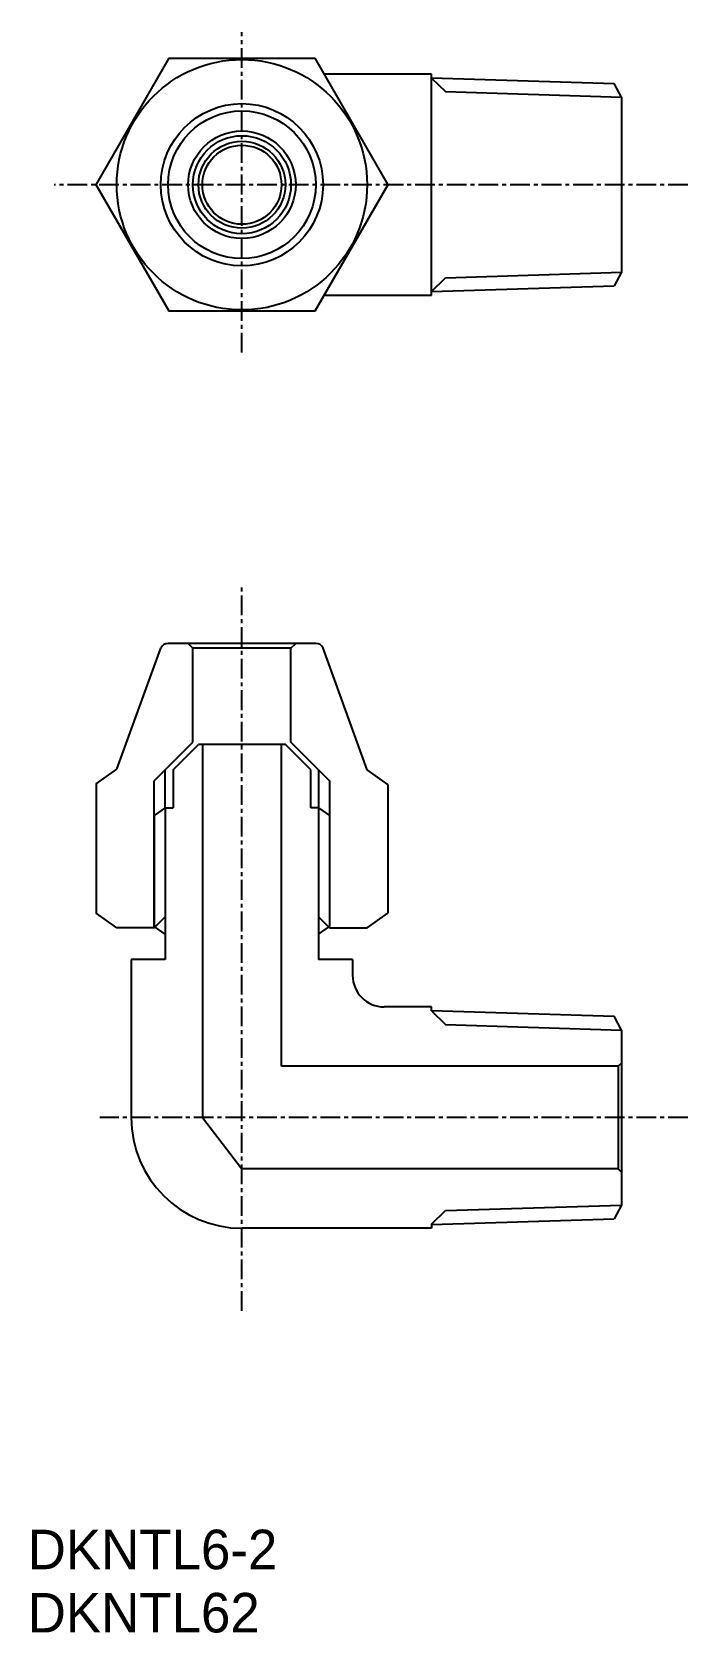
# Model space of a CAD drawing. Extents: x 967 to 1009, y -115 to -14.
import ezdxf

# ---------------------------------------------------------------- set-up
doc = ezdxf.new("R2010")
doc.units = 0
doc.linetypes.add('CENTER', pattern=[2, 1.25, -0.25, 0.25, -0.25])
doc.layers.get('0').update_dxf_attribs({"linetype": 'CONTINUOUS'})
doc.layers.add('CENTER', color=1, linetype='CENTER')

msp = doc.modelspace()

# ---------------------------------------------------------------- linework, layer by layer
at = {"color": 7, "linetype": 'CONTINUOUS'}
for p, q in [((992.68, -16.47), (985.88, -16.47)), ((992.68, -30.47), (992.68, -16.47)), ((992.68, -16.7), (1004.23, -17.06)), ((1004.68, -17.93), (1004.23, -17.06)), ((1004.68, -17.93), (1004.68, -29)), ((1004.68, -29), (1004.23, -29.87)), ((992.68, -30.23), (1004.23, -29.87)), ((992.68, -30.47), (985.88, -30.47)), ((985.35, -52.48), (976.02, -52.48)), ((977.58, -52.78), (977.28, -52.48)), ((983.78, -52.78), (984.08, -52.48)), ((972.76, -60.45), (975.56, -52.78)), ((977.58, -58.73), (977.58, -52.78)), ((983.78, -52.78), (977.58, -52.78)), ((983.78, -58.73), (983.78, -52.78)), ((988.61, -60.48), (985.81, -52.78)), ((975.83, -60.48), (977.58, -58.73)), ((985.53, -60.48), (983.78, -58.73)), ((976.33, -60.48), (977.93, -58.88)), ((983.43, -58.88), (977.93, -58.88)), ((978.18, -58.88), (978.18, -82.48)), ((983.18, -79.23), (983.18, -58.88)), ((985.03, -60.48), (983.43, -58.88)), ((971.45, -61.37), (972.76, -60.45)), ((975.83, -60.48), (975.13, -61.18)), ((975.83, -62.88), (975.83, -60.48)), ((976.33, -60.48), (976.33, -62.88)), ((985.03, -62.88), (985.03, -60.48)), ((985.53, -60.48), (985.53, -62.88)), ((985.53, -60.48), (986.23, -61.18)), ((989.92, -61.4), (988.61, -60.48)), ((971.45, -61.37), (971.45, -69.55)), ((989.92, -61.4), (989.92, -69.55)), ((975.83, -62.88), (975.13, -63.37)), ((975.13, -63.37), (975.13, -70.39)), ((975.83, -62.88), (975.83, -72.48)), ((975.83, -62.88), (976.33, -62.88)), ((985.53, -62.88), (985.03, -62.88)), ((985.53, -62.88), (985.53, -72.48)), ((985.53, -62.88), (986.23, -63.37)), ((986.23, -63.37), (986.23, -70.39)), ((972.76, -70.48), (971.45, -69.55)), ((975.13, -70.48), (975.83, -69.78)), ((986.23, -70.48), (985.53, -69.78)), ((988.61, -70.48), (989.92, -69.55)), ((975.13, -70.48), (972.76, -70.48)), ((975.83, -70.88), (975.13, -70.39)), ((985.53, -70.88), (986.23, -70.39)), ((986.23, -70.48), (988.61, -70.48)), ((973.68, -72.48), (973.68, -82.48)), ((975.83, -72.48), (973.68, -72.48)), ((987.68, -72.48), (985.53, -72.48)), ((987.68, -72.48), (987.68, -73.48)), ((992.68, -75.48), (989.68, -75.48)), ((992.68, -75.73), (992.68, -75.48)), ((992.68, -75.71), (1004.23, -76.07)), ((1004.68, -76.94), (1004.23, -76.07)), ((1004.68, -76.94), (1004.68, -88.01)), ((1004.48, -79.23), (983.18, -79.23)), ((1004.48, -79.23), (1004.68, -79.03)), ((1004.48, -79.23), (1004.48, -85.73)), ((978.18, -82.48), (980.68, -85.73)), ((1004.48, -85.73), (980.68, -85.73)), ((1004.48, -85.73), (1004.68, -85.93)), ((1004.68, -88.01), (1004.23, -88.88)), ((992.68, -89.24), (1004.23, -88.88)), ((992.68, -89.48), (980.68, -89.48)), ((992.68, -89.23), (992.68, -89.48))]:
    msp.add_line(p, q, dxfattribs=at)
at = {"color": 3, "linetype": 'CONTINUOUS'}
for p, q in [((992.68, -16.72), (993.55, -17.58)), ((993.55, -17.58), (1004.68, -17.93)), ((992.68, -30.22), (993.55, -29.35)), ((993.55, -29.35), (1004.68, -29)), ((975.13, -70.48), (975.13, -61.18)), ((986.23, -61.18), (986.23, -70.39)), ((992.68, -75.73), (993.55, -76.59)), ((993.55, -76.59), (1004.68, -76.94)), ((993.55, -88.36), (1004.68, -88.01)), ((992.68, -89.23), (993.55, -88.36))]:
    msp.add_line(p, q, dxfattribs=at)
at = {"color": 7, "linetype": 'CONTINUOUS'}
msp.add_lwpolyline([(989.92, -23.47), (985.3, -31.47), (976.07, -31.47), (971.45, -23.47), (976.07, -15.47), (985.3, -15.47)], close=True, dxfattribs=at)
for radius in [7.92, 5.13, 4.67, 3.4, 3.1, 2.75, 2.5]:
    msp.add_circle((980.68, -23.47), radius, dxfattribs=at)
for centre, radius, start, end in [((976.02, -52.98), 0.5, 90, 157.2602), ((985.35, -52.98), 0.5, 22.6616, 90), ((989.68, -73.48), 2, 180, 270), ((980.68, -82.48), 7, 180, 270)]:
    msp.add_arc(centre, radius, start, end, dxfattribs=at)
at = {"layer": 'CENTER', "color": 1, "linetype": 'CENTER'}
for p, q in [((980.68, -34.08), (980.68, -13.81)), ((1008.89, -23.47), (968.81, -23.47)), ((980.68, -94.7), (980.68, -48.86)), ((1008.89, -82.48), (971.69, -82.48))]:
    msp.add_line(p, q, dxfattribs=at)

# ---------------------------------------------------------------- texts
for s, p in [('DKNTL6-2', (967.13, -111.05)), ('DKNTL62', (967.13, -115.05))]:
    msp.add_text(s, height=2.5).set_placement(p)

doc.saveas('drawing.dxf')
